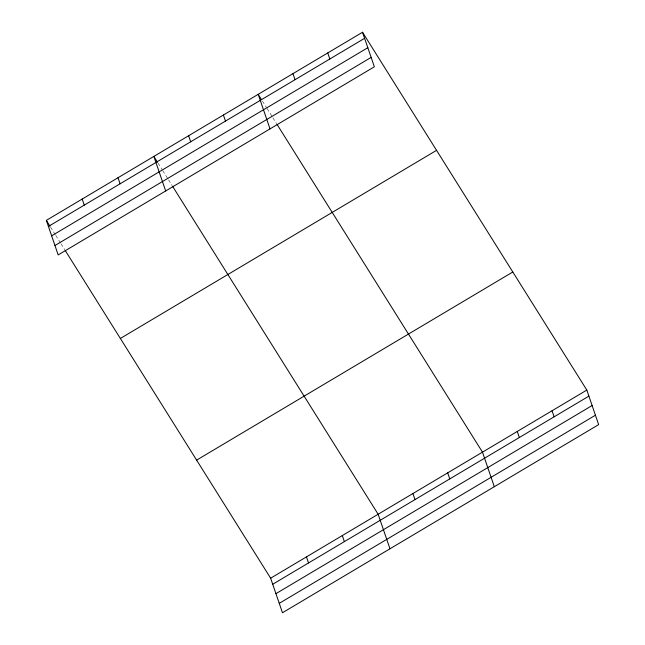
<?xml version="1.0" encoding="UTF-8"?>
<svg xmlns="http://www.w3.org/2000/svg" width="645" height="645" viewBox="0 0 645 645"><rect width="100%" height="100%" fill="white"/><g stroke="black" fill="none" stroke-linecap="round" stroke-linejoin="round"><path stroke-width="0.48" stroke-dasharray="3.23 2.42" d="M262.394 101.031L266.587 107.731M267.119 108.57L272.367 116.947M272.891 117.785L276.56 123.647M158.049 163.112L162.25 169.812M162.774 170.651L168.023 179.028M168.547 179.866L172.223 185.728M50.544 227.08L55.268 234.619M55.793 235.449L60.517 242.988M61.049 243.826L64.718 249.688"/><path stroke-width="0.97" d="M362.53 32.25L374.358 66.798L58.179 254.928L46.351 220.38L362.53 32.25L586.821 390.072L598.649 424.62L282.47 612.75L270.642 578.202L65.242 250.526M48.423 226.435L364.602 38.305M51.64 235.836L367.827 47.706M54.954 245.519L371.141 57.397M120.365 338.464L436.552 150.333M196.62 460.119L512.807 271.988M270.642 578.202L586.821 390.072M272.714 584.257L588.901 396.127M275.931 593.658L592.118 405.528M279.253 603.349L595.432 415.219M261.338 99.354L258.194 94.331L270.021 128.879M277.092 124.477L482.484 452.153L494.312 486.701M157.525 162.274L153.849 156.412L165.676 190.96M172.747 186.566L378.139 514.242L389.975 548.79M46.351 220.38L50.02 226.242M552.047 410.768L554.12 416.823M517.266 431.465L519.338 437.52M327.749 52.946L329.821 59.001M447.703 472.85L449.775 478.904M292.967 73.635L295.047 79.69M412.921 493.546L414.993 499.601M223.412 115.028L225.484 121.083M342.31 535.56L344.382 541.615M188.63 135.724L190.702 141.779M306.472 556.885L308.544 562.94M118.019 177.738L120.091 183.793M82.181 199.055L84.253 205.11"/></g></svg>
